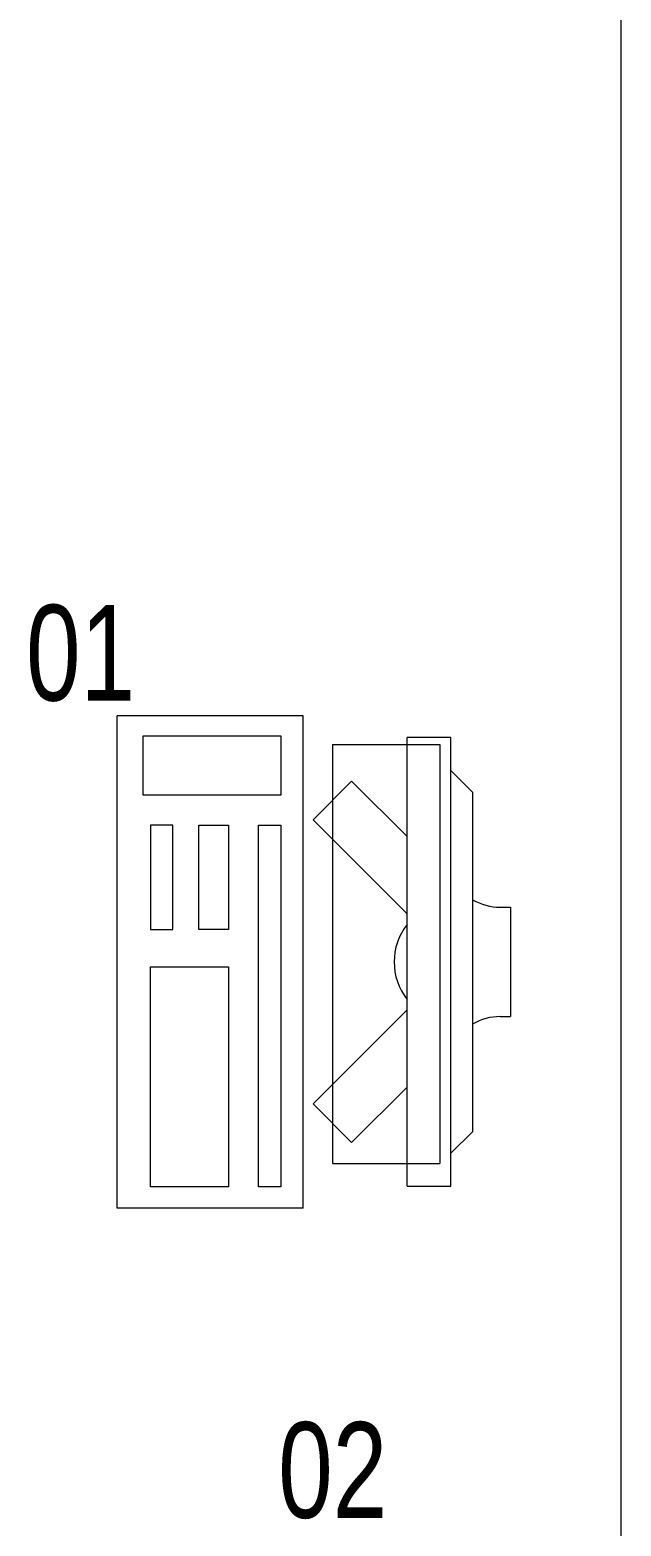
# Model space of a CAD drawing. Header units: millimetres. Extents: x -2143172 to 5255, y -610845 to 279739.
# Drawn here: x -1230532 to -1229991, y -13044 to -11676 of the extents above; entities that cross this region are included whole.
import ezdxf

# ---------------------------------------------------------------- set-up
doc = ezdxf.new("R2010")
doc.units = ezdxf.units.MM
doc.header["$LTSCALE"] = 30
doc.linetypes.add('HIDDEN', pattern=[9.525, 6.35, -3.175])
doc.layers.get('0').update_dxf_attribs({"lineweight": 5})
for name, color, linetype, lineweight in [('72_EGR_EQP_TAG', 142, 'Continuous', 5), ('LOADING', 163, 'Continuous', 5), ('Walls', 32, 'Continuous', 5)]:
    doc.layers.add(name, color=color, linetype=linetype, lineweight=lineweight)
doc.styles.add('X3G_ENTITY_257CFD', font='swisscl.ttf', dxfattribs={"height": 200})

# ---------------------------------------------------------------- blocks, each defined once
blk = doc.blocks.new('ITCWLS1-P')
for p, q in [((-0.17, 0.45), (-0.17, 0)), ((-0.17, 0.45), (0, 0.45)), ((0, 0.45), (0, 0)), ((-0.2651, 0.43, 0), (-0.3051, 0.43, 0)), ((-0.3051, 0.43, 0), (-0.3051, 0.02, 0)), ((-0.2651, 0.43, 0), (-0.2651, 0.02, 0)), ((-0.1496, 0.4305), (-0.1291, 0.4305)), ((-0.1291, 0.4305), (-0.1291, 0.4089)), ((-0.3251, 0.38, 0), (-0.3051, 0.4, 0)), ((-0.3251, 0.38, 0), (-0.3251, 0.07, 0)), ((-0.3251, 0.07, 0), (-0.3051, 0.05, 0)), ((-0.3051, 0.02, 0), (-0.2651, 0.02, 0)), ((-0.17, 0), (0, 0))]:
    blk.add_line(p, q)
at = {"color": 8, "linetype": 'HIDDEN'}
for p, q in [((-0.197, 0.4094), (-0.295, 0.4094)), ((-0.295, 0.0264), (-0.295, 0.4094)), ((-0.197, 0.0264), (-0.197, 0.4094)), ((-0.197, 0.0264), (-0.295, 0.0264))]:
    blk.add_line(p, q, dxfattribs=at)
at = {"color": 1, "extrusion": (2.48281e-10, 3.18408e-10, -1)}
for p, q in [((-0.2651, 0.3395), (-0.2144, 0.3902)), ((-0.1791, 0.3548), (-0.2144, 0.3902)), ((-0.2651, 0.2688), (-0.1791, 0.3548))]:
    blk.add_line(p, q, dxfattribs=at)
at = {"color": 1}
for p, q in [((-0.3503, 0.275), (-0.3596, 0.275)), ((-0.3596, 0.175), (-0.3596, 0.275)), ((-0.3503, 0.175), (-0.3596, 0.175))]:
    blk.add_line(p, q, dxfattribs=at)
at = {"color": 1, "extrusion": (2.48281e-10, -3.18408e-10, -1)}
for p, q in [((-0.2651, 0.1812), (-0.1791, 0.0952)), ((-0.2651, 0.1105), (-0.2144, 0.0598)), ((-0.1791, 0.0952), (-0.2144, 0.0598))]:
    blk.add_line(p, q, dxfattribs=at)
blk.add_lwpolyline([(-0.1291, 0.4089), (-0.1291, 0.1), (-0.1496, 0.1), (-0.1496, 0.4305)])
for points in [[(-0.1019, 0.4305), (-0.0304, 0.4305), (-0.0304, 0.2294), (-0.1019, 0.2294)], [(-0.1019, 0.1954), (-0.0747, 0.1954), (-0.0747, 0.1), (-0.1019, 0.1)], [(-0.0304, 0.1954), (-0.0508, 0.1954), (-0.0508, 0.1), (-0.0304, 0.1)], [(-0.1496, 0.0727), (-0.0236, 0.0727), (-0.0236, 0.0182), (-0.1496, 0.0182)]]:
    blk.add_lwpolyline(points, close=True)
at = {"color": 250, "linetype": 'Continuous'}
for points in [[(-0.1496, 0.1), (-0.1496, 0.1), (-0.1496, 0.1), (-0.1496, 0.1), (-0.1496, 0.1), (-0.1496, 0.1), (-0.1496, 0.1), (-0.1496, 0.1), (-0.1496, 0.1)], [(-0.1496, 0.1), (-0.1496, 0.1), (-0.1496, 0.1), (-0.1496, 0.1), (-0.1496, 0.1), (-0.1496, 0.1), (-0.1496, 0.1), (-0.1496, 0.1), (-0.1496, 0.1), (-0.1496, 0.1), (-0.1496, 0.1), (-0.1496, 0.1), (-0.1496, 0.1), (-0.1496, 0.1), (-0.1496, 0.1), (-0.1496, 0.1), (-0.1496, 0.1), (-0.1496, 0.1)], [(-0.1496, 0.1), (-0.1496, 0.1), (-0.1496, 0.1), (-0.1496, 0.1), (-0.1496, 0.1), (-0.1496, 0.1), (-0.1496, 0.1), (-0.1496, 0.1), (-0.1496, 0.1), (-0.1496, 0.1)], [(-0.1496, 0.1), (-0.1496, 0.1), (-0.1496, 0.1), (-0.1496, 0.1), (-0.1496, 0.1), (-0.1496, 0.1), (-0.1496, 0.1)], [(-0.1496, 0.1), (-0.1496, 0.1), (-0.1496, 0.1), (-0.1496, 0.1), (-0.1496, 0.1), (-0.1496, 0.1), (-0.1496, 0.1), (-0.1496, 0.1), (-0.1496, 0.1), (-0.1496, 0.1)], [(-0.1496, 0.1), (-0.1496, 0.1), (-0.1496, 0.1), (-0.1496, 0.1), (-0.1496, 0.1), (-0.1496, 0.1), (-0.1496, 0.1), (-0.1496, 0.1), (-0.1496, 0.1), (-0.1496, 0.1), (-0.1496, 0.1), (-0.1496, 0.1), (-0.1496, 0.1), (-0.1496, 0.1), (-0.1496, 0.1)], [(-0.1496, 0.1), (-0.1496, 0.1), (-0.1496, 0.1), (-0.1496, 0.1), (-0.1496, 0.1), (-0.1496, 0.1), (-0.1496, 0.1), (-0.1496, 0.1), (-0.1496, 0.1), (-0.1496, 0.1)], [(-0.1496, 0.1), (-0.1496, 0.1), (-0.1496, 0.1), (-0.1496, 0.1), (-0.1496, 0.1), (-0.1496, 0.1), (-0.1496, 0.1), (-0.1496, 0.1), (-0.1496, 0.1), (-0.1496, 0.1)], [(-0.1496, 0.1), (-0.1496, 0.1), (-0.1496, 0.1), (-0.1496, 0.1), (-0.1496, 0.1), (-0.1496, 0.1), (-0.1496, 0.1), (-0.1496, 0.1), (-0.1496, 0.1), (-0.1496, 0.1), (-0.1496, 0.1), (-0.1496, 0.1), (-0.1496, 0.1), (-0.1496, 0.1), (-0.1496, 0.1), (-0.1496, 0.1), (-0.1496, 0.1), (-0.1496, 0.1), (-0.1496, 0.1), (-0.1496, 0.1), (-0.1496, 0.1), (-0.1496, 0.1), (-0.1496, 0.1), (-0.1496, 0.1), (-0.1496, 0.1), (-0.1496, 0.1), (-0.1496, 0.1), (-0.1496, 0.1), (-0.1496, 0.1), (-0.1496, 0.1), (-0.1496, 0.1), (-0.1496, 0.1), (-0.1496, 0.1), (-0.1496, 0.1), (-0.1496, 0.1), (-0.1496, 0.1), (-0.1496, 0.1), (-0.1496, 0.1), (-0.1496, 0.1), (-0.1496, 0.1), (-0.1496, 0.1), (-0.1496, 0.1), (-0.1496, 0.1), (-0.1496, 0.1), (-0.1496, 0.1), (-0.1496, 0.1), (-0.1496, 0.1), (-0.1496, 0.1), (-0.1496, 0.1), (-0.1496, 0.1), (-0.1496, 0.1), (-0.1496, 0.1), (-0.1496, 0.1), (-0.1496, 0.1)], [(-0.1496, 0.1), (-0.1496, 0.1), (-0.1496, 0.1), (-0.1496, 0.1), (-0.1496, 0.1), (-0.1496, 0.1), (-0.1496, 0.1), (-0.1496, 0.1), (-0.1496, 0.1), (-0.1496, 0.1), (-0.1496, 0.1), (-0.1496, 0.1), (-0.1496, 0.1), (-0.1496, 0.1), (-0.1496, 0.1), (-0.1496, 0.1), (-0.1496, 0.1), (-0.1496, 0.1), (-0.1496, 0.1), (-0.1496, 0.1), (-0.1496, 0.1), (-0.1496, 0.1), (-0.1496, 0.1), (-0.1496, 0.1), (-0.1496, 0.1), (-0.1496, 0.1), (-0.1496, 0.1), (-0.1496, 0.1), (-0.1496, 0.1), (-0.1496, 0.1), (-0.1496, 0.1), (-0.1496, 0.1), (-0.1496, 0.1), (-0.1496, 0.1), (-0.1496, 0.1), (-0.1496, 0.1), (-0.1496, 0.1), (-0.1496, 0.1), (-0.1496, 0.1), (-0.1496, 0.1), (-0.1496, 0.1), (-0.1496, 0.1), (-0.1496, 0.1), (-0.1496, 0.1), (-0.1496, 0.1), (-0.1496, 0.1), (-0.1496, 0.1), (-0.1496, 0.1), (-0.1496, 0.1), (-0.1496, 0.1), (-0.1496, 0.1), (-0.1496, 0.1), (-0.1496, 0.1), (-0.1496, 0.1), (-0.1496, 0.1), (-0.1496, 0.1), (-0.1496, 0.1), (-0.1496, 0.1), (-0.1496, 0.1), (-0.1496, 0.1), (-0.1496, 0.1), (-0.1496, 0.1), (-0.1496, 0.1), (-0.1496, 0.1), (-0.1496, 0.1), (-0.1496, 0.1), (-0.1496, 0.1), (-0.1496, 0.1), (-0.1496, 0.1), (-0.1496, 0.1), (-0.1496, 0.1), (-0.1496, 0.1), (-0.1496, 0.1), (-0.1496, 0.1), (-0.1496, 0.1), (-0.1496, 0.1), (-0.1496, 0.1), (-0.1496, 0.1), (-0.1496, 0.1), (-0.1496, 0.1), (-0.1496, 0.1), (-0.1496, 0.1), (-0.1496, 0.1), (-0.1496, 0.1), (-0.1496, 0.1), (-0.1496, 0.1), (-0.1496, 0.1), (-0.1496, 0.1), (-0.1496, 0.1)], [(-0.1496, 0.1), (-0.1496, 0.1), (-0.1496, 0.1), (-0.1496, 0.1), (-0.1496, 0.1), (-0.1496, 0.1), (-0.1496, 0.1), (-0.1496, 0.1), (-0.1496, 0.1), (-0.1496, 0.1), (-0.1496, 0.1), (-0.1496, 0.1)], [(-0.1496, 0.1), (-0.1496, 0.1), (-0.1496, 0.1), (-0.1496, 0.1), (-0.1496, 0.1), (-0.1496, 0.1), (-0.1496, 0.1)], [(-0.1496, 0.1), (-0.1496, 0.1), (-0.1496, 0.1), (-0.1496, 0.1), (-0.1496, 0.1), (-0.1496, 0.1), (-0.1496, 0.1), (-0.1496, 0.1), (-0.1496, 0.1), (-0.1496, 0.1), (-0.1496, 0.1), (-0.1496, 0.1), (-0.1496, 0.1), (-0.1496, 0.1), (-0.1496, 0.1), (-0.1496, 0.1), (-0.1496, 0.1)], [(-0.1496, 0.1), (-0.1496, 0.1), (-0.1496, 0.1), (-0.1496, 0.1), (-0.1496, 0.1), (-0.1496, 0.1), (-0.1496, 0.1), (-0.1496, 0.1), (-0.1496, 0.1), (-0.1496, 0.1), (-0.1496, 0.1), (-0.1496, 0.1), (-0.1496, 0.1), (-0.1496, 0.1), (-0.1496, 0.1), (-0.1496, 0.1), (-0.1496, 0.1), (-0.1496, 0.1), (-0.1496, 0.1), (-0.1496, 0.1), (-0.1496, 0.1), (-0.1496, 0.1), (-0.1496, 0.1), (-0.1496, 0.1), (-0.1496, 0.1), (-0.1496, 0.1), (-0.1496, 0.1), (-0.1496, 0.1), (-0.1496, 0.1), (-0.1496, 0.1), (-0.1496, 0.1), (-0.1496, 0.1), (-0.1496, 0.1), (-0.1496, 0.1), (-0.1496, 0.1), (-0.1496, 0.1), (-0.1496, 0.1), (-0.1496, 0.1), (-0.1496, 0.1), (-0.1496, 0.1), (-0.1496, 0.1), (-0.1496, 0.1), (-0.1496, 0.1), (-0.1496, 0.1), (-0.1496, 0.1), (-0.1496, 0.1), (-0.1496, 0.1), (-0.1496, 0.1), (-0.1496, 0.1), (-0.1496, 0.1), (-0.1496, 0.1), (-0.1496, 0.1), (-0.1496, 0.1), (-0.1496, 0.1), (-0.1496, 0.1), (-0.1496, 0.1), (-0.1496, 0.1), (-0.1496, 0.1), (-0.1496, 0.1), (-0.1496, 0.1), (-0.1496, 0.1), (-0.1496, 0.1), (-0.1496, 0.1), (-0.1496, 0.1), (-0.1496, 0.1), (-0.1496, 0.1), (-0.1496, 0.1), (-0.1496, 0.1), (-0.1496, 0.1), (-0.1496, 0.1), (-0.1496, 0.1), (-0.1496, 0.1), (-0.1496, 0.1), (-0.1496, 0.1), (-0.1496, 0.1), (-0.1496, 0.1), (-0.1496, 0.1), (-0.1496, 0.1), (-0.1496, 0.1), (-0.1496, 0.1), (-0.1496, 0.1), (-0.1496, 0.1), (-0.1496, 0.1), (-0.1496, 0.1), (-0.1496, 0.1), (-0.1496, 0.1), (-0.1496, 0.1), (-0.1496, 0.1), (-0.1496, 0.1), (-0.1496, 0.1), (-0.1496, 0.1), (-0.1496, 0.1), (-0.1496, 0.1), (-0.1496, 0.1), (-0.1496, 0.1), (-0.1496, 0.1), (-0.1496, 0.1), (-0.1496, 0.1), (-0.1496, 0.1), (-0.1496, 0.1), (-0.1496, 0.1), (-0.1496, 0.1), (-0.1496, 0.1), (-0.1496, 0.1), (-0.1496, 0.1), (-0.1496, 0.1), (-0.1496, 0.1), (-0.1496, 0.1), (-0.1496, 0.1), (-0.1496, 0.1), (-0.1496, 0.1)], [(-0.1496, 0.1), (-0.1496, 0.1), (-0.1496, 0.1), (-0.1496, 0.1), (-0.1496, 0.1), (-0.1496, 0.1), (-0.1496, 0.1), (-0.1496, 0.1)]]:
    blk.add_lwpolyline(points, dxfattribs=at)
for points in [[(-0.1496, 0.1), (-0.1496, 0.1), (-0.1496, 0.1), (-0.1496, 0.1), (-0.1496, 0.1), (-0.1496, 0.1), (-0.1496, 0.1), (-0.1496, 0.1), (-0.1496, 0.1), (-0.1496, 0.1), (-0.1496, 0.1), (-0.1496, 0.1), (-0.1496, 0.1), (-0.1496, 0.1), (-0.1496, 0.1), (-0.1496, 0.1), (-0.1496, 0.1), (-0.1496, 0.1), (-0.1496, 0.1), (-0.1496, 0.1), (-0.1496, 0.1), (-0.1496, 0.1), (-0.1496, 0.1), (-0.1496, 0.1), (-0.1496, 0.1), (-0.1496, 0.1), (-0.1496, 0.1), (-0.1496, 0.1), (-0.1496, 0.1), (-0.1496, 0.1), (-0.1496, 0.1), (-0.1496, 0.1), (-0.1496, 0.1), (-0.1496, 0.1), (-0.1496, 0.1), (-0.1496, 0.1), (-0.1496, 0.1), (-0.1496, 0.1), (-0.1496, 0.1), (-0.1496, 0.1), (-0.1496, 0.1), (-0.1496, 0.1), (-0.1496, 0.1), (-0.1496, 0.1), (-0.1496, 0.1), (-0.1496, 0.1), (-0.1496, 0.1), (-0.1496, 0.1), (-0.1496, 0.1), (-0.1496, 0.1), (-0.1496, 0.1), (-0.1496, 0.1), (-0.1496, 0.1), (-0.1496, 0.1), (-0.1496, 0.1), (-0.1496, 0.1), (-0.1496, 0.1), (-0.1496, 0.1), (-0.1496, 0.1), (-0.1496, 0.1), (-0.1496, 0.1), (-0.1496, 0.1), (-0.1496, 0.1), (-0.1496, 0.1), (-0.1496, 0.1), (-0.1496, 0.1), (-0.1496, 0.1), (-0.1496, 0.1), (-0.1496, 0.1), (-0.1496, 0.1), (-0.1496, 0.1), (-0.1496, 0.1), (-0.1496, 0.1), (-0.1496, 0.1), (-0.1496, 0.1), (-0.1496, 0.1), (-0.1496, 0.1), (-0.1496, 0.1), (-0.1496, 0.1), (-0.1496, 0.1), (-0.1496, 0.1), (-0.1496, 0.1), (-0.1496, 0.1), (-0.1496, 0.1), (-0.1496, 0.1), (-0.1496, 0.1), (-0.1496, 0.1), (-0.1496, 0.1), (-0.1496, 0.1), (-0.1496, 0.1), (-0.1496, 0.1), (-0.1496, 0.1), (-0.1496, 0.1), (-0.1496, 0.1), (-0.1496, 0.1), (-0.1496, 0.1), (-0.1496, 0.1), (-0.1496, 0.1), (-0.1496, 0.1), (-0.1496, 0.1), (-0.1496, 0.1), (-0.1496, 0.1), (-0.1496, 0.1), (-0.1496, 0.1), (-0.1496, 0.1), (-0.1496, 0.1), (-0.1496, 0.1), (-0.1496, 0.1), (-0.1496, 0.1), (-0.1496, 0.1), (-0.1496, 0.1), (-0.1496, 0.1), (-0.1496, 0.1), (-0.1496, 0.1), (-0.1496, 0.1), (-0.1496, 0.1), (-0.1496, 0.1), (-0.1496, 0.1), (-0.1496, 0.1), (-0.1496, 0.1), (-0.1496, 0.1), (-0.1496, 0.1), (-0.1496, 0.1), (-0.1496, 0.1), (-0.1496, 0.1), (-0.1496, 0.1), (-0.1496, 0.1), (-0.1496, 0.1), (-0.1496, 0.1), (-0.1496, 0.1), (-0.1496, 0.1), (-0.1496, 0.1), (-0.1496, 0.1), (-0.1496, 0.1), (-0.1496, 0.1), (-0.1496, 0.1), (-0.1496, 0.1), (-0.1496, 0.1), (-0.1496, 0.1), (-0.1496, 0.1), (-0.1496, 0.1), (-0.1496, 0.1), (-0.1496, 0.1), (-0.1496, 0.1), (-0.1496, 0.1), (-0.1496, 0.1), (-0.1496, 0.1), (-0.1496, 0.1), (-0.1496, 0.1), (-0.1496, 0.1), (-0.1496, 0.1), (-0.1496, 0.1), (-0.1496, 0.1), (-0.1496, 0.1), (-0.1496, 0.1), (-0.1496, 0.1), (-0.1496, 0.1), (-0.1496, 0.1), (-0.1496, 0.1), (-0.1496, 0.1), (-0.1496, 0.1), (-0.1496, 0.1), (-0.1496, 0.1), (-0.1496, 0.1), (-0.1496, 0.1), (-0.1496, 0.1), (-0.1496, 0.1), (-0.1496, 0.1), (-0.1496, 0.1), (-0.1496, 0.1), (-0.1496, 0.1), (-0.1496, 0.1), (-0.1496, 0.1), (-0.1496, 0.1), (-0.1496, 0.1), (-0.1496, 0.1), (-0.1496, 0.1), (-0.1496, 0.1), (-0.1496, 0.1), (-0.1496, 0.1), (-0.1496, 0.1), (-0.1496, 0.1), (-0.1496, 0.1), (-0.1496, 0.1), (-0.1496, 0.1), (-0.1496, 0.1), (-0.1496, 0.1), (-0.1496, 0.1), (-0.1496, 0.1), (-0.1496, 0.1), (-0.1496, 0.1), (-0.1496, 0.1), (-0.1496, 0.1), (-0.1496, 0.1), (-0.1496, 0.1), (-0.1496, 0.1), (-0.1496, 0.1), (-0.1496, 0.1), (-0.1496, 0.1), (-0.1496, 0.1), (-0.1496, 0.1), (-0.1496, 0.1), (-0.1496, 0.1), (-0.1496, 0.1), (-0.1496, 0.1), (-0.1496, 0.1), (-0.1496, 0.1), (-0.1496, 0.1), (-0.1496, 0.1), (-0.1496, 0.1), (-0.1496, 0.1), (-0.1496, 0.1), (-0.1496, 0.1), (-0.1496, 0.1), (-0.1496, 0.1), (-0.1496, 0.1), (-0.1496, 0.1), (-0.1496, 0.1), (-0.1496, 0.1), (-0.1496, 0.1), (-0.1496, 0.1), (-0.1496, 0.1), (-0.1496, 0.1), (-0.1496, 0.1), (-0.1496, 0.1), (-0.1496, 0.1), (-0.1496, 0.1), (-0.1496, 0.1), (-0.1496, 0.1), (-0.1496, 0.1), (-0.1496, 0.1), (-0.1496, 0.1), (-0.1496, 0.1), (-0.1496, 0.1), (-0.1496, 0.1), (-0.1496, 0.1), (-0.1496, 0.1), (-0.1496, 0.1), (-0.1496, 0.1), (-0.1496, 0.1), (-0.1496, 0.1), (-0.1496, 0.1), (-0.1496, 0.1), (-0.1496, 0.1), (-0.1496, 0.1), (-0.1496, 0.1), (-0.1496, 0.1), (-0.1496, 0.1), (-0.1496, 0.1), (-0.1496, 0.1), (-0.1496, 0.1), (-0.1496, 0.1), (-0.1496, 0.1), (-0.1496, 0.1), (-0.1496, 0.1), (-0.1496, 0.1), (-0.1496, 0.1), (-0.1496, 0.1), (-0.1496, 0.1), (-0.1496, 0.1), (-0.1496, 0.1), (-0.1496, 0.1), (-0.1496, 0.1), (-0.1496, 0.1), (-0.1496, 0.1), (-0.1496, 0.1), (-0.1496, 0.1), (-0.1496, 0.1), (-0.1496, 0.1), (-0.1496, 0.1), (-0.1496, 0.1), (-0.1496, 0.1), (-0.1496, 0.1), (-0.1496, 0.1), (-0.1496, 0.1), (-0.1496, 0.1), (-0.1496, 0.1)], [(-0.1496, 0.1), (-0.1496, 0.1), (-0.1496, 0.1), (-0.1496, 0.1), (-0.1496, 0.1), (-0.1496, 0.1), (-0.1496, 0.1), (-0.1496, 0.1), (-0.1496, 0.1), (-0.1496, 0.1), (-0.1496, 0.1), (-0.1496, 0.1), (-0.1496, 0.1), (-0.1496, 0.1), (-0.1496, 0.1), (-0.1496, 0.1), (-0.1496, 0.1), (-0.1496, 0.1), (-0.1496, 0.1), (-0.1496, 0.1), (-0.1496, 0.1), (-0.1496, 0.1), (-0.1496, 0.1), (-0.1496, 0.1), (-0.1496, 0.1), (-0.1496, 0.1), (-0.1496, 0.1), (-0.1496, 0.1), (-0.1496, 0.1), (-0.1496, 0.1), (-0.1496, 0.1), (-0.1496, 0.1), (-0.1496, 0.1), (-0.1496, 0.1), (-0.1496, 0.1), (-0.1496, 0.1), (-0.1496, 0.1), (-0.1496, 0.1), (-0.1496, 0.1), (-0.1496, 0.1), (-0.1496, 0.1), (-0.1496, 0.1), (-0.1496, 0.1), (-0.1496, 0.1), (-0.1496, 0.1), (-0.1496, 0.1), (-0.1496, 0.1), (-0.1496, 0.1), (-0.1496, 0.1), (-0.1496, 0.1), (-0.1496, 0.1), (-0.1496, 0.1), (-0.1496, 0.1), (-0.1496, 0.1), (-0.1496, 0.1), (-0.1496, 0.1), (-0.1496, 0.1), (-0.1496, 0.1), (-0.1496, 0.1), (-0.1496, 0.1), (-0.1496, 0.1), (-0.1496, 0.1), (-0.1496, 0.1), (-0.1496, 0.1), (-0.1496, 0.1), (-0.1496, 0.1), (-0.1496, 0.1), (-0.1496, 0.1), (-0.1496, 0.1), (-0.1496, 0.1), (-0.1496, 0.1), (-0.1496, 0.1), (-0.1496, 0.1), (-0.1496, 0.1), (-0.1496, 0.1), (-0.1496, 0.1), (-0.1496, 0.1), (-0.1496, 0.1), (-0.1496, 0.1), (-0.1496, 0.1), (-0.1496, 0.1), (-0.1496, 0.1), (-0.1496, 0.1), (-0.1496, 0.1), (-0.1496, 0.1), (-0.1496, 0.1), (-0.1496, 0.1), (-0.1496, 0.1), (-0.1496, 0.1), (-0.1496, 0.1), (-0.1496, 0.1), (-0.1496, 0.1), (-0.1496, 0.1), (-0.1496, 0.1), (-0.1496, 0.1), (-0.1496, 0.1), (-0.1496, 0.1), (-0.1496, 0.1), (-0.1496, 0.1), (-0.1496, 0.1), (-0.1496, 0.1), (-0.1496, 0.1), (-0.1496, 0.1), (-0.1496, 0.1), (-0.1496, 0.1), (-0.1496, 0.1), (-0.1496, 0.1), (-0.1496, 0.1), (-0.1496, 0.1), (-0.1496, 0.1), (-0.1496, 0.1), (-0.1496, 0.1), (-0.1496, 0.1), (-0.1496, 0.1), (-0.1496, 0.1), (-0.1496, 0.1), (-0.1496, 0.1), (-0.1496, 0.1), (-0.1496, 0.1), (-0.1496, 0.1), (-0.1496, 0.1), (-0.1496, 0.1), (-0.1496, 0.1), (-0.1496, 0.1), (-0.1496, 0.1), (-0.1496, 0.1), (-0.1496, 0.1), (-0.1496, 0.1), (-0.1496, 0.1), (-0.1496, 0.1), (-0.1496, 0.1), (-0.1496, 0.1), (-0.1496, 0.1), (-0.1496, 0.1), (-0.1496, 0.1), (-0.1496, 0.1), (-0.1496, 0.1), (-0.1496, 0.1), (-0.1496, 0.1), (-0.1496, 0.1), (-0.1496, 0.1), (-0.1496, 0.1), (-0.1496, 0.1), (-0.1496, 0.1), (-0.1496, 0.1), (-0.1496, 0.1), (-0.1496, 0.1), (-0.1496, 0.1), (-0.1496, 0.1), (-0.1496, 0.1), (-0.1496, 0.1), (-0.1496, 0.1), (-0.1496, 0.1), (-0.1496, 0.1), (-0.1496, 0.1), (-0.1496, 0.1), (-0.1496, 0.1), (-0.1496, 0.1), (-0.1496, 0.1), (-0.1496, 0.1), (-0.1496, 0.1), (-0.1496, 0.1), (-0.1496, 0.1), (-0.1496, 0.1), (-0.1496, 0.1), (-0.1496, 0.1), (-0.1496, 0.1), (-0.1496, 0.1), (-0.1496, 0.1), (-0.1496, 0.1), (-0.1496, 0.1), (-0.1496, 0.1), (-0.1496, 0.1), (-0.1496, 0.1), (-0.1496, 0.1), (-0.1496, 0.1), (-0.1496, 0.1), (-0.1496, 0.1), (-0.1496, 0.1), (-0.1496, 0.1), (-0.1496, 0.1), (-0.1496, 0.1), (-0.1496, 0.1), (-0.1496, 0.1), (-0.1496, 0.1), (-0.1496, 0.1), (-0.1496, 0.1), (-0.1496, 0.1), (-0.1496, 0.1), (-0.1496, 0.1), (-0.1496, 0.1), (-0.1496, 0.1), (-0.1496, 0.1), (-0.1496, 0.1), (-0.1496, 0.1), (-0.1496, 0.1), (-0.1496, 0.1), (-0.1496, 0.1), (-0.1496, 0.1), (-0.1496, 0.1), (-0.1496, 0.1), (-0.1496, 0.1), (-0.1496, 0.1), (-0.1496, 0.1), (-0.1496, 0.1), (-0.1496, 0.1), (-0.1496, 0.1), (-0.1496, 0.1), (-0.1496, 0.1), (-0.1496, 0.1), (-0.1496, 0.1), (-0.1496, 0.1), (-0.1496, 0.1), (-0.1496, 0.1)], [(-0.1496, 0.1), (-0.1496, 0.1), (-0.1496, 0.1), (-0.1496, 0.1), (-0.1496, 0.1), (-0.1496, 0.1), (-0.1496, 0.1), (-0.1496, 0.1), (-0.1496, 0.1), (-0.1496, 0.1), (-0.1496, 0.1), (-0.1496, 0.1), (-0.1496, 0.1), (-0.1496, 0.1), (-0.1496, 0.1), (-0.1496, 0.1), (-0.1496, 0.1), (-0.1496, 0.1), (-0.1496, 0.1), (-0.1496, 0.1), (-0.1496, 0.1), (-0.1496, 0.1), (-0.1496, 0.1), (-0.1496, 0.1), (-0.1496, 0.1), (-0.1496, 0.1), (-0.1496, 0.1), (-0.1496, 0.1), (-0.1496, 0.1), (-0.1496, 0.1), (-0.1496, 0.1), (-0.1496, 0.1), (-0.1496, 0.1), (-0.1496, 0.1), (-0.1496, 0.1), (-0.1496, 0.1), (-0.1496, 0.1), (-0.1496, 0.1), (-0.1496, 0.1), (-0.1496, 0.1), (-0.1496, 0.1), (-0.1496, 0.1), (-0.1496, 0.1), (-0.1496, 0.1), (-0.1496, 0.1), (-0.1496, 0.1), (-0.1496, 0.1), (-0.1496, 0.1), (-0.1496, 0.1), (-0.1496, 0.1), (-0.1496, 0.1), (-0.1496, 0.1), (-0.1496, 0.1), (-0.1496, 0.1), (-0.1496, 0.1), (-0.1496, 0.1), (-0.1496, 0.1), (-0.1496, 0.1), (-0.1496, 0.1), (-0.1496, 0.1), (-0.1496, 0.1), (-0.1496, 0.1), (-0.1496, 0.1), (-0.1496, 0.1), (-0.1496, 0.1), (-0.1496, 0.1), (-0.1496, 0.1), (-0.1496, 0.1), (-0.1496, 0.1), (-0.1496, 0.1), (-0.1496, 0.1), (-0.1496, 0.1), (-0.1496, 0.1), (-0.1496, 0.1), (-0.1496, 0.1), (-0.1496, 0.1), (-0.1496, 0.1), (-0.1496, 0.1), (-0.1496, 0.1), (-0.1496, 0.1), (-0.1496, 0.1), (-0.1496, 0.1), (-0.1496, 0.1), (-0.1496, 0.1), (-0.1496, 0.1), (-0.1496, 0.1), (-0.1496, 0.1), (-0.1496, 0.1), (-0.1496, 0.1), (-0.1496, 0.1), (-0.1496, 0.1), (-0.1496, 0.1), (-0.1496, 0.1), (-0.1496, 0.1), (-0.1496, 0.1), (-0.1496, 0.1), (-0.1496, 0.1), (-0.1496, 0.1), (-0.1496, 0.1), (-0.1496, 0.1), (-0.1496, 0.1), (-0.1496, 0.1), (-0.1496, 0.1), (-0.1496, 0.1), (-0.1496, 0.1), (-0.1496, 0.1), (-0.1496, 0.1), (-0.1496, 0.1), (-0.1496, 0.1), (-0.1496, 0.1), (-0.1496, 0.1), (-0.1496, 0.1), (-0.1496, 0.1), (-0.1496, 0.1), (-0.1496, 0.1), (-0.1496, 0.1), (-0.1496, 0.1), (-0.1496, 0.1), (-0.1496, 0.1), (-0.1496, 0.1), (-0.1496, 0.1), (-0.1496, 0.1), (-0.1496, 0.1), (-0.1496, 0.1), (-0.1496, 0.1), (-0.1496, 0.1), (-0.1496, 0.1), (-0.1496, 0.1), (-0.1496, 0.1), (-0.1496, 0.1), (-0.1496, 0.1), (-0.1496, 0.1), (-0.1496, 0.1), (-0.1496, 0.1), (-0.1496, 0.1), (-0.1496, 0.1), (-0.1496, 0.1), (-0.1496, 0.1), (-0.1496, 0.1), (-0.1496, 0.1), (-0.1496, 0.1), (-0.1496, 0.1), (-0.1496, 0.1), (-0.1496, 0.1), (-0.1496, 0.1), (-0.1496, 0.1), (-0.1496, 0.1), (-0.1496, 0.1), (-0.1496, 0.1), (-0.1496, 0.1), (-0.1496, 0.1), (-0.1496, 0.1), (-0.1496, 0.1), (-0.1496, 0.1), (-0.1496, 0.1), (-0.1496, 0.1), (-0.1496, 0.1), (-0.1496, 0.1), (-0.1496, 0.1), (-0.1496, 0.1), (-0.1496, 0.1), (-0.1496, 0.1), (-0.1496, 0.1), (-0.1496, 0.1), (-0.1496, 0.1), (-0.1496, 0.1), (-0.1496, 0.1), (-0.1496, 0.1), (-0.1496, 0.1), (-0.1496, 0.1), (-0.1496, 0.1), (-0.1496, 0.1), (-0.1496, 0.1), (-0.1496, 0.1), (-0.1496, 0.1), (-0.1496, 0.1), (-0.1496, 0.1), (-0.1496, 0.1), (-0.1496, 0.1), (-0.1496, 0.1), (-0.1496, 0.1), (-0.1496, 0.1), (-0.1496, 0.1), (-0.1496, 0.1), (-0.1496, 0.1), (-0.1496, 0.1), (-0.1496, 0.1), (-0.1496, 0.1), (-0.1496, 0.1), (-0.1496, 0.1), (-0.1496, 0.1), (-0.1496, 0.1), (-0.1496, 0.1), (-0.1496, 0.1), (-0.1496, 0.1), (-0.1496, 0.1), (-0.1496, 0.1), (-0.1496, 0.1), (-0.1496, 0.1), (-0.1496, 0.1), (-0.1496, 0.1), (-0.1496, 0.1), (-0.1496, 0.1), (-0.1496, 0.1), (-0.1496, 0.1), (-0.1496, 0.1), (-0.1496, 0.1), (-0.1496, 0.1), (-0.1496, 0.1), (-0.1496, 0.1), (-0.1496, 0.1), (-0.1496, 0.1), (-0.1496, 0.1), (-0.1496, 0.1), (-0.1496, 0.1), (-0.1496, 0.1), (-0.1496, 0.1), (-0.1496, 0.1), (-0.1496, 0.1)]]:
    blk.add_lwpolyline(points, close=True, dxfattribs=at)
at = {"color": 1}
for centre, radius, start, end in [((-0.3503, 0.325), 0.05, 270, 300.3093), ((-0.3089, 0.225), 0.0556, 321.9431, 38.0569), ((-0.3503, 0.125), 0.05, 59.6907, 90)]:
    blk.add_arc(centre, radius, start, end, dxfattribs=at)

msp = doc.modelspace()

# ---------------------------------------------------------------- linework, layer by layer
at = {"layer": 'LOADING'}
msp.add_line((-1229990.9, -14169.7, -0.1), (-1229990.9, -11094.7, -0.1), dxfattribs=at)
at = {"layer": 'Walls'}
msp.add_line((-1229990.9, -14169.7), (-1229990.9, -11094.7), dxfattribs=at)

# ---------------------------------------------------------------- block references
at = {"layer": 'LOADING', "xscale": 1000, "yscale": 1000, "zscale": 1000, "rotation": 180}
msp.add_blockref('ITCWLS1-P', (-1230451.7, -12303, -0.1), dxfattribs=at)

# ---------------------------------------------------------------- texts
at = {"layer": '72_EGR_EQP_TAG', "char_height": 87.47, "attachment_point": 2, "style": 'X3G_ENTITY_257CFD'}
for s, insert in [('01', (-1230485.2, -12201.6, -0.1)), ('02', (-1230254.6, -12948.8, -0.1))]:
    msp.add_mtext(s, dxfattribs=dict(at, insert=insert))

doc.saveas('drawing.dxf')
